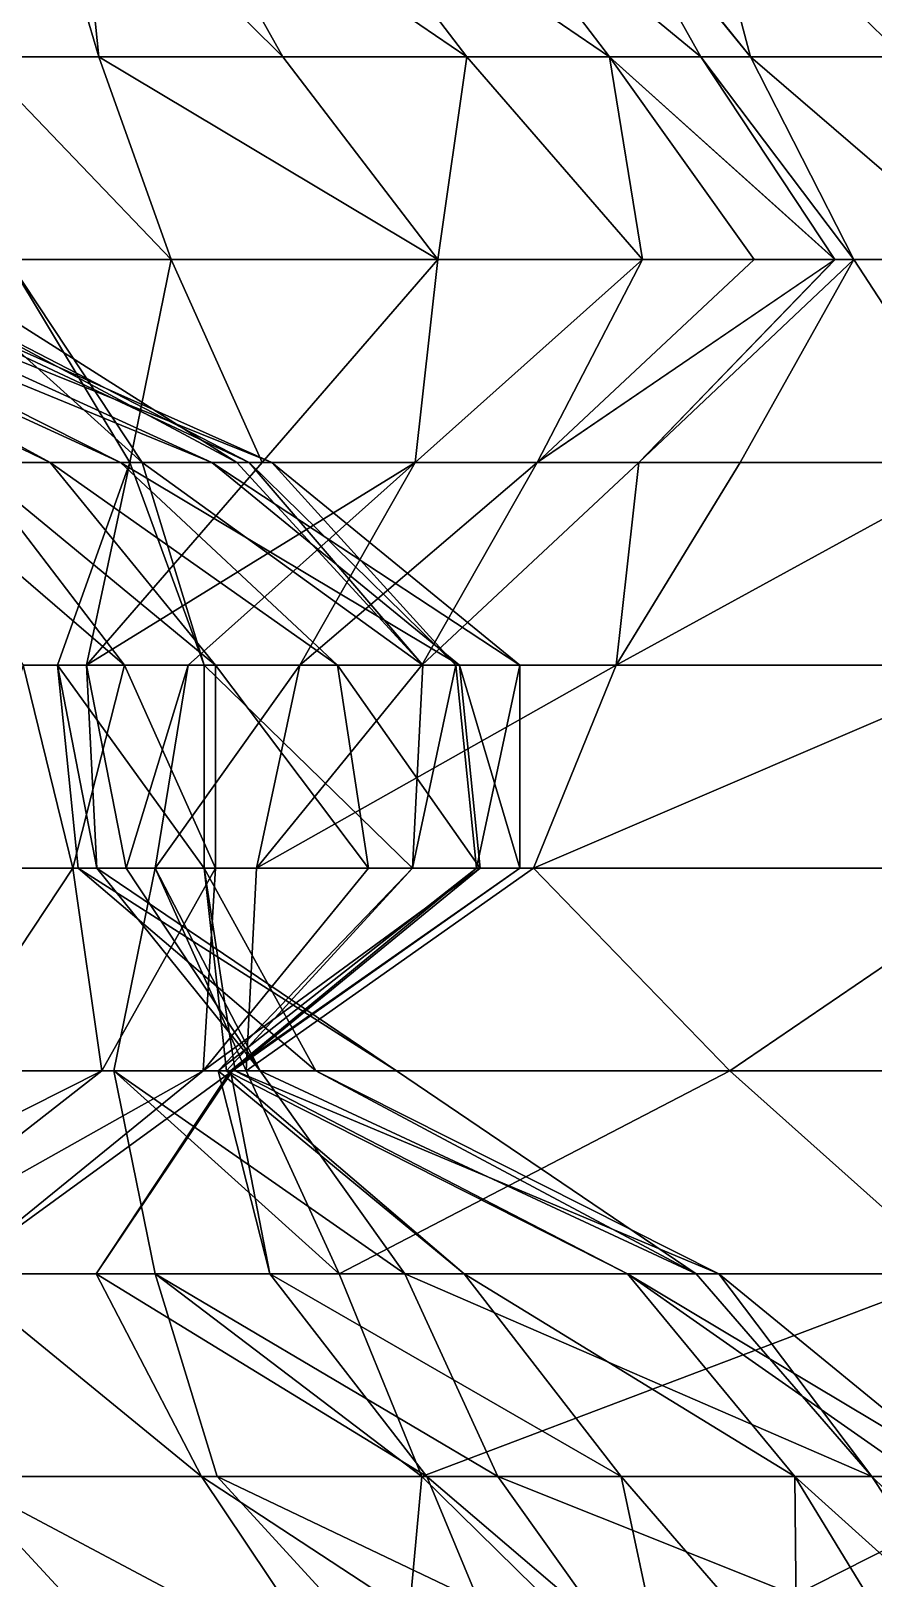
# Model space of a CAD drawing. Header units: metres. Extents: x -137 to 231, y -240 to 234.
# Drawn here: x 160.14 to 185.06, y 9 to 54.76 of the extents above; entities that cross this region are included whole.
import ezdxf

# ---------------------------------------------------------------- set-up
doc = ezdxf.new("R2010")
doc.units = ezdxf.units.M

msp = doc.modelspace()

# ---------------------------------------------------------------- linework, layer by layer
for points in [[(156.4597, 60, -579.3943), (158.54274, 54, -585.1198), (160.37666, 60, -584.06104), (160.37677, 60.0001, -584.0609)], [(160.37666, 60, -584.06104), (158.54274, 54, -585.1198), (162.15404, 54, -589.963), (162.15414, 54.0001, -589.9629)], [(160.37666, 60, -584.06104), (162.15404, 54, -589.963), (161.54274, 60, -590.316), (161.54285, 60.0001, -590.31586)], [(161.54274, 60, -590.316), (167.59929, 54, -593.74744), (164.23708, 60, -595.6886), (164.23718, 60.0001, -595.6885)], [(161.54274, 60, -590.316), (162.15404, 54, -589.963), (167.59929, 54, -593.74744), (167.5994, 54.0001, -593.7473)], [(164.23708, 60, -595.6886), (173.04454, 54, -597.53186), (168.4597, 60, -600.1789), (168.45981, 60.0001, -600.1788)], [(164.23708, 60, -595.6886), (167.59929, 54, -593.74744), (173.04454, 54, -597.53186), (173.04465, 54.0001, -597.53174)], [(168.4597, 60, -600.1789), (177.26717, 54, -602.0221), (172.68233, 60, -604.6691), (172.68243, 60.0001, -604.669)], [(168.4597, 60, -600.1789), (173.04454, 54, -597.53186), (177.26717, 54, -602.0221), (177.26727, 54.0001, -602.022)], [(172.68233, 60, -604.6691), (179.9615, 54, -607.3947), (176.59929, 60, -609.33594), (176.5994, 60.0001, -609.3358)], [(172.68233, 60, -604.6691), (177.26717, 54, -602.0221), (179.9615, 54, -607.3947), (179.96161, 54.0001, -607.3946)], [(176.59929, 60, -609.33594), (181.43324, 54, -613.47327), (176.54274, 60, -616.29675), (176.54285, 60.0001, -616.29663)], [(179.8484, 60, -621.3164), (176.54274, 60, -616.29675), (181.43324, 54, -613.47327), (181.43335, 54.0001, -613.47314)], [(176.59929, 60, -609.33594), (179.9615, 54, -607.3947), (181.43324, 54, -613.47327), (181.43335, 54.0001, -613.47314)], [(185.9615, 54, -617.787), (190.79546, 60, -621.9243), (179.8484, 60, -621.3164), (179.84851, 60.0001, -621.3163)], [(179.8484, 60, -621.3164), (181.43324, 54, -613.47327), (185.9615, 54, -617.787), (185.96161, 54.0001, -617.78687)], [(158.54274, 54, -585.1198), (164.29362, 48, -588.7278), (162.15404, 54, -589.963), (162.15414, 54.0001, -589.9629)], [(158.54274, 54, -585.1198), (159.4597, 48, -584.59045), (164.29362, 48, -588.7278), (164.29373, 48.0001, -588.72766)], [(162.15404, 54, -589.963), (172.18413, 48, -591.10034), (167.59929, 54, -593.74744), (167.5994, 54.0001, -593.7473)], [(162.15404, 54, -589.963), (164.29362, 48, -588.7278), (172.18413, 48, -591.10034), (172.18423, 48.0001, -591.1002)], [(173.04454, 54, -597.53186), (167.59929, 54, -593.74744), (172.18413, 48, -591.10034), (172.18423, 48.0001, -591.1002)], [(173.04454, 54, -597.53186), (172.18413, 48, -591.10034), (178.2407, 48, -594.53186), (178.24081, 48.0001, -594.53174)], [(177.26717, 54, -602.0221), (173.04454, 54, -597.53186), (178.2407, 48, -594.53186), (178.24081, 48.0001, -594.53174)], [(177.26717, 54, -602.0221), (183.93504, 48, -605.1006), (179.9615, 54, -607.3947), (179.96161, 54.0001, -607.3946)], [(177.26717, 54, -602.0221), (178.2407, 48, -594.53186), (181.54634, 48, -599.5515), (181.54645, 48.0001, -599.5514)], [(177.26717, 54, -602.0221), (181.54634, 48, -599.5515), (183.93504, 48, -605.1006), (183.93515, 48.0001, -605.10046)], [(179.9615, 54, -607.3947), (184.48979, 48, -611.7085), (181.43324, 54, -613.47327), (181.43335, 54.0001, -613.47314)], [(179.9615, 54, -607.3947), (183.93504, 48, -605.1006), (184.48979, 48, -611.7085), (184.4899, 48.0001, -611.7084)], [(181.43324, 54, -613.47327), (188.40675, 48, -616.37524), (185.9615, 54, -617.787), (185.96161, 54.0001, -617.78687)], [(181.43324, 54, -613.47327), (184.48979, 48, -611.7085), (188.40675, 48, -616.37524), (188.40686, 48.0001, -616.3751)], [(160.71605, 42, -542.2959), (149.71242, 48, -548.6488), (148.2407, 48, -542.5703), (148.24081, 48.0001, -542.5702)], [(160.71605, 42, -542.2959), (148.2407, 48, -542.5703), (158.32738, 42, -536.74677), (158.32748, 42.0001, -536.74664)], [(162.79906, 42, -548.0214), (150.8785, 48, -554.9038), (149.71242, 48, -548.6488), (149.71252, 48.0001, -548.6487)], [(162.79906, 42, -548.0214), (149.71242, 48, -548.6488), (160.71605, 42, -542.2959), (160.71616, 42.0001, -542.2958)], [(165.49342, 42, -553.39404), (152.3502, 48, -560.9823), (150.8785, 48, -554.9038), (150.8786, 48.0001, -554.9037)], [(165.49342, 42, -553.39404), (150.8785, 48, -554.9038), (162.79906, 42, -548.0214), (162.79916, 42.0001, -548.0213)], [(167.27077, 42, -559.2961), (153.82191, 48, -567.0608), (152.3502, 48, -560.9823), (152.35031, 48.0001, -560.9822)], [(167.27077, 42, -559.2961), (152.3502, 48, -560.9823), (165.49342, 42, -553.39404), (165.49353, 42.0001, -553.3939)], [(166.60292, 42, -566.60986), (154.98799, 48, -573.3158), (153.82191, 48, -567.0608), (153.82202, 48.0001, -567.06067)], [(166.60292, 42, -566.60986), (153.82191, 48, -567.0608), (167.27077, 42, -559.2961), (167.27087, 42.0001, -559.29596)], [(166.2407, 42, -573.7472), (156.76537, 48, -579.2178), (154.98799, 48, -573.3158), (154.9881, 48.0001, -573.3157)], [(166.2407, 42, -573.7472), (154.98799, 48, -573.3158), (166.60292, 42, -566.60986), (166.60303, 42.0001, -566.60974)], [(163.43324, 42, -582.29626), (159.4597, 48, -584.59045), (156.76537, 48, -579.2178), (156.76547, 48.0001, -579.21765)], [(163.43324, 42, -582.29626), (156.76537, 48, -579.2178), (166.2407, 42, -573.7472), (166.24081, 42.0001, -573.7471)], [(159.4597, 48, -584.59045), (163.07103, 42, -589.4336), (164.29362, 48, -588.7278), (164.29373, 48.0001, -588.72766)], [(159.4597, 48, -584.59045), (163.43324, 42, -582.29626), (163.07103, 42, -589.4336), (163.07114, 42.0001, -589.4335)], [(164.29362, 48, -588.7278), (163.07103, 42, -589.4336), (166.98799, 42, -594.10034), (166.9881, 42.0001, -594.1002)], [(164.29362, 48, -588.7278), (166.98799, 42, -594.10034), (172.18413, 48, -591.10034), (172.18423, 48.0001, -591.1002)], [(172.18413, 48, -591.10034), (166.98799, 42, -594.10034), (171.51625, 42, -598.4142), (171.51636, 42.0001, -598.41406)], [(172.18413, 48, -591.10034), (171.51625, 42, -598.4142), (178.2407, 48, -594.53186), (178.24081, 48.0001, -594.53174)], [(178.2407, 48, -594.53186), (171.51625, 42, -598.4142), (175.12758, 42, -603.2574), (175.12769, 42.0001, -603.25726)], [(178.2407, 48, -594.53186), (175.12758, 42, -603.2574), (181.54634, 48, -599.5515), (181.54645, 48.0001, -599.5514)], [(175.12758, 42, -603.2574), (178.12758, 42, -608.45355), (183.93504, 48, -605.1006), (183.93515, 48.0001, -605.10046)], [(175.12758, 42, -603.2574), (183.93504, 48, -605.1006), (181.54634, 48, -599.5515), (181.54645, 48.0001, -599.5514)], [(178.12758, 42, -608.45355), (181.12758, 42, -613.6497), (184.48979, 48, -611.7085), (184.4899, 48.0001, -611.7084)], [(178.12758, 42, -608.45355), (184.48979, 48, -611.7085), (183.93504, 48, -605.1006), (183.93515, 48.0001, -605.10046)], [(184.48979, 48, -611.7085), (181.12758, 42, -613.6497), (188.40675, 42, -616.37524), (188.40686, 42.0001, -616.3751)], [(184.48979, 48, -611.7085), (188.40675, 42, -616.37524), (188.40675, 48, -616.37524), (188.40686, 48.0001, -616.3751)], [(155.93867, 42, -531.19763), (162.91219, 36, -534.09973), (158.32738, 42, -536.74677), (158.32748, 42.0001, -536.74664)], [(155.93867, 42, -531.19763), (159.91219, 36, -528.90356), (162.91219, 36, -534.09973), (162.9123, 36.0001, -534.0996)], [(158.32738, 42, -536.74677), (165.60652, 36, -539.4723), (160.71605, 42, -542.2959), (160.71616, 42.0001, -542.2958)], [(158.32738, 42, -536.74677), (162.91219, 36, -534.09973), (165.60652, 36, -539.4723), (165.60663, 36.0001, -539.47217)], [(169.21785, 36, -544.31555), (162.79906, 42, -548.0214), (160.71605, 42, -542.2959), (160.71616, 42.0001, -542.2958)], [(169.21785, 36, -544.31555), (160.71605, 42, -542.2959), (165.60652, 36, -539.4723), (165.60663, 36.0001, -539.47217)], [(165.26717, 36, -581.2374), (160.93141, 36, -590.66895), (163.07103, 42, -589.4336), (163.07114, 42.0001, -589.4335)], [(163.07103, 42, -589.4336), (160.93141, 36, -590.66895), (161.79182, 36, -597.10034), (161.79193, 36.0001, -597.1002)], [(163.07103, 42, -589.4336), (161.79182, 36, -597.10034), (166.98799, 42, -594.10034), (166.9881, 42.0001, -594.1002)], [(161.79182, 36, -597.10034), (164.79182, 36, -602.2965), (171.51625, 42, -598.4142), (171.51636, 42.0001, -598.41406)], [(161.79182, 36, -597.10034), (171.51625, 42, -598.4142), (166.98799, 42, -594.10034), (166.9881, 42.0001, -594.1002)], [(172.82915, 36, -549.15875), (165.49342, 42, -553.39404), (162.79906, 42, -548.0214), (162.79916, 42.0001, -548.0213)], [(172.82915, 36, -549.15875), (162.79906, 42, -548.0214), (169.21785, 36, -544.31555), (169.21796, 36.0001, -544.3154)], [(165.26717, 36, -581.2374), (163.07103, 42, -589.4336), (163.43324, 42, -582.29626), (163.43335, 42.0001, -582.29614)], [(171.74251, 36, -570.57074), (165.26717, 36, -581.2374), (163.43324, 42, -582.29626), (163.43335, 42.0001, -582.29614)], [(171.74251, 36, -570.57074), (163.43324, 42, -582.29626), (166.2407, 42, -573.7472), (166.24081, 42.0001, -573.7471)], [(171.51625, 42, -598.4142), (164.79182, 36, -602.2965), (168.09749, 36, -607.31616), (168.0976, 36.0001, -607.31604)], [(174.60652, 36, -555.0608), (167.27077, 42, -559.2961), (165.49342, 42, -553.39404), (165.49353, 42.0001, -553.3939)], [(174.60652, 36, -555.0608), (165.49342, 42, -553.39404), (172.82915, 36, -549.15875), (172.82925, 36.0001, -549.1586)], [(171.74251, 36, -570.57074), (166.2407, 42, -573.7472), (166.60292, 42, -566.60986), (166.60303, 42.0001, -566.60974)], [(172.71602, 36, -563.08044), (166.60292, 42, -566.60986), (167.27077, 42, -559.2961), (167.27087, 42.0001, -559.29596)], [(171.74251, 36, -570.57074), (166.60292, 42, -566.60986), (172.71602, 36, -563.08044), (172.71613, 36.0001, -563.0803)], [(172.71602, 36, -563.08044), (167.27077, 42, -559.2961), (174.60652, 36, -555.0608), (174.60663, 36.0001, -555.06067)], [(171.51625, 42, -598.4142), (168.09749, 36, -607.31616), (175.12758, 42, -603.2574), (175.12769, 42.0001, -603.25726)], [(175.12758, 42, -603.2574), (168.09749, 36, -607.31616), (171.70879, 36, -612.1594), (171.7089, 36.0001, -612.1593)], [(175.12758, 42, -603.2574), (171.70879, 36, -612.1594), (178.12758, 42, -608.45355), (178.12769, 42.0001, -608.4534)], [(178.12758, 42, -608.45355), (171.70879, 36, -612.1594), (177.4597, 36, -615.76733), (177.45981, 36.0001, -615.7672)], [(178.12758, 42, -608.45355), (177.4597, 36, -615.76733), (181.12758, 42, -613.6497), (181.12769, 42.0001, -613.6496)], [(177.4597, 36, -615.76733), (189.01808, 36, -616.02234), (188.40675, 42, -616.37524), (188.40686, 42.0001, -616.3751)], [(177.4597, 36, -615.76733), (188.40675, 42, -616.37524), (181.12758, 42, -613.6497), (181.12769, 42.0001, -613.6496)], [(159.91219, 36, -528.90356), (158.07826, 30, -529.9624), (161.38393, 30, -534.98206), (161.38403, 30.0001, -534.98193)], [(159.91219, 36, -528.90356), (161.38393, 30, -534.98206), (162.91219, 36, -534.09973), (162.9123, 36.0001, -534.0996)], [(165.26717, 30, -581.2374), (161.54274, 30, -590.316), (160.93141, 36, -590.66895), (160.93152, 36.0001, -590.6688)], [(165.26717, 30, -581.2374), (160.93141, 36, -590.66895), (165.26717, 36, -581.2374), (165.26727, 36.0001, -581.2373)], [(160.93141, 36, -590.66895), (162.09749, 30, -596.9239), (161.79182, 36, -597.10034), (161.79193, 36.0001, -597.1002)], [(160.93141, 36, -590.66895), (161.54274, 30, -590.316), (162.09749, 30, -596.9239), (162.0976, 30.0001, -596.92377)], [(162.91219, 36, -534.09973), (161.38393, 30, -534.98206), (165.60652, 30, -539.4723), (165.60663, 30.0001, -539.47217)], [(161.79182, 36, -597.10034), (162.9579, 30, -603.35535), (164.79182, 36, -602.2965), (164.79193, 36.0001, -602.2964)], [(161.79182, 36, -597.10034), (162.09749, 30, -596.9239), (162.9579, 30, -603.35535), (162.95801, 30.0001, -603.3552)], [(162.91219, 36, -534.09973), (165.60652, 30, -539.4723), (165.60652, 36, -539.4723), (165.60663, 36.0001, -539.47217)], [(164.79182, 36, -602.2965), (162.9579, 30, -603.35535), (163.81831, 30, -609.78674), (163.81842, 30.0001, -609.7866)], [(164.79182, 36, -602.2965), (163.81831, 30, -609.78674), (168.09749, 36, -607.31616), (168.0976, 36.0001, -607.31604)], [(168.09749, 36, -607.31616), (163.81831, 30, -609.78674), (166.81831, 30, -614.9829), (166.81842, 30.0001, -614.9828)], [(171.43684, 30, -570.7472), (165.26717, 30, -581.2374), (165.26717, 36, -581.2374), (165.26727, 36.0001, -581.2373)], [(171.43684, 30, -570.7472), (165.26717, 36, -581.2374), (171.74251, 36, -570.57074), (171.74261, 36.0001, -570.5706)], [(165.60652, 36, -539.4723), (170.13481, 30, -543.78613), (169.21785, 36, -544.31555), (169.21796, 36.0001, -544.3154)], [(165.60652, 36, -539.4723), (165.60652, 30, -539.4723), (170.13481, 30, -543.78613), (170.13492, 30.0001, -543.786)], [(168.09749, 36, -607.31616), (166.81831, 30, -614.9829), (171.70879, 36, -612.1594), (171.7089, 36.0001, -612.1593)], [(166.81831, 30, -614.9829), (175.01445, 30, -617.1791), (177.4597, 36, -615.76733), (177.45981, 36.0001, -615.7672)], [(166.81831, 30, -614.9829), (177.4597, 36, -615.76733), (171.70879, 36, -612.1594), (171.7089, 36.0001, -612.1593)], [(169.21785, 36, -544.31555), (173.44048, 30, -548.8058), (172.82915, 36, -549.15875), (172.82925, 36.0001, -549.1586)], [(169.21785, 36, -544.31555), (170.13481, 30, -543.78613), (173.44048, 30, -548.8058), (173.44058, 30.0001, -548.80566)], [(172.71602, 36, -563.08044), (171.43684, 30, -570.7472), (171.74251, 36, -570.57074), (171.74261, 36.0001, -570.5706)], [(172.71602, 36, -563.08044), (173.32735, 30, -562.72754), (171.43684, 30, -570.7472), (171.43695, 30.0001, -570.7471)], [(174.60652, 36, -555.0608), (173.32735, 30, -562.72754), (172.71602, 36, -563.08044), (172.71613, 36.0001, -563.0803)], [(172.82915, 36, -549.15875), (174.60652, 30, -555.0608), (174.60652, 36, -555.0608), (174.60663, 36.0001, -555.06067)], [(172.82915, 36, -549.15875), (173.44048, 30, -548.8058), (174.60652, 30, -555.0608), (174.60663, 30.0001, -555.06067)], [(174.60652, 36, -555.0608), (174.60652, 30, -555.0608), (173.32735, 30, -562.72754), (173.32745, 30.0001, -562.7274)], [(175.01445, 30, -617.1791), (189.62938, 30, -615.6694), (189.01808, 36, -616.02234), (189.01819, 36.0001, -616.0222)], [(175.01445, 30, -617.1791), (189.01808, 36, -616.02234), (177.4597, 36, -615.76733), (177.45981, 36.0001, -615.7672)], [(158.07826, 30, -529.9624), (157.41039, 24, -537.2762), (161.38393, 30, -534.98206), (161.38403, 30.0001, -534.98193)], [(161.38393, 30, -534.98206), (157.41039, 24, -537.2762), (162.24434, 24, -541.4135), (162.24445, 24.0001, -541.4134)], [(161.38393, 30, -534.98206), (162.24434, 24, -541.4135), (165.60652, 30, -539.4723), (165.60663, 30.0001, -539.47217)], [(168.57283, 24, -586.2572), (161.54274, 30, -590.316), (165.26717, 30, -581.2374), (165.26727, 30.0001, -581.2373)], [(170.9615, 24, -591.8063), (162.09749, 30, -596.9239), (161.54274, 30, -590.316), (161.54285, 30.0001, -590.31586)], [(170.9615, 24, -591.8063), (161.54274, 30, -590.316), (168.57283, 24, -586.2572), (168.57294, 24.0001, -586.2571)], [(166.93141, 24, -601.0613), (162.9579, 30, -603.35535), (162.09749, 30, -596.9239), (162.0976, 30.0001, -596.92377)], [(166.93141, 24, -601.0613), (162.09749, 30, -596.9239), (170.9615, 24, -591.8063), (170.96161, 24.0001, -591.80615)], [(165.60652, 30, -539.4723), (162.24434, 24, -541.4135), (165.24431, 24, -546.6097), (165.24442, 24.0001, -546.60956)], [(166.93141, 24, -601.0613), (162.59569, 24, -610.4927), (163.81831, 30, -609.78674), (163.81842, 30.0001, -609.7866)], [(163.81831, 30, -609.78674), (162.59569, 24, -610.4927), (166.51265, 24, -615.1594), (166.51276, 24.0001, -615.1593)], [(166.93141, 24, -601.0613), (163.81831, 30, -609.78674), (162.9579, 30, -603.35535), (162.95801, 30.0001, -603.3552)], [(163.81831, 30, -609.78674), (166.51265, 24, -615.1594), (166.81831, 30, -614.9829), (166.81842, 30.0001, -614.9828)], [(165.60652, 30, -539.4723), (165.24431, 24, -546.6097), (170.13481, 30, -543.78613), (170.13492, 30.0001, -543.786)], [(165.24431, 24, -546.6097), (166.10472, 24, -553.04114), (173.44048, 30, -548.8058), (173.44058, 30.0001, -548.80566)], [(165.24431, 24, -546.6097), (173.44048, 30, -548.8058), (170.13481, 30, -543.78613), (170.13492, 30.0001, -543.786)], [(165.93504, 24, -573.9237), (166.18413, 24, -580.70807), (165.26717, 30, -581.2374), (165.26727, 30.0001, -581.2373)], [(165.93504, 24, -573.9237), (165.26717, 30, -581.2374), (171.43684, 30, -570.7472), (171.43695, 30.0001, -570.7471)], [(168.57283, 24, -586.2572), (165.26717, 30, -581.2374), (166.18413, 24, -580.70807), (166.18423, 24.0001, -580.70795)], [(166.04817, 24, -560.00195), (165.68596, 24, -567.1393), (173.32735, 30, -562.72754), (173.32745, 30.0001, -562.7274)], [(165.68596, 24, -567.1393), (165.93504, 24, -573.9237), (171.43684, 30, -570.7472), (171.43695, 30.0001, -570.7471)], [(165.68596, 24, -567.1393), (171.43684, 30, -570.7472), (173.32735, 30, -562.72754), (173.32745, 30.0001, -562.7274)], [(166.10472, 24, -553.04114), (166.04817, 24, -560.00195), (174.60652, 30, -555.0608), (174.60663, 30.0001, -555.06067)], [(166.04817, 24, -560.00195), (173.32735, 30, -562.72754), (174.60652, 30, -555.0608), (174.60663, 30.0001, -555.06067)], [(166.10472, 24, -553.04114), (174.60652, 30, -555.0608), (173.44048, 30, -548.8058), (173.44058, 30.0001, -548.80566)], [(166.51265, 24, -615.1594), (180.82191, 24, -613.8262), (175.01445, 30, -617.1791), (175.01456, 30.0001, -617.17896)], [(166.51265, 24, -615.1594), (175.01445, 30, -617.1791), (166.81831, 30, -614.9829), (166.81842, 30.0001, -614.9828)], [(180.82191, 24, -613.8262), (189.62938, 30, -615.6694), (175.01445, 30, -617.1791), (175.01456, 30.0001, -617.17896)], [(180.82191, 24, -613.8262), (196.65947, 24, -611.6106), (189.62938, 30, -615.6694), (189.62949, 30.0001, -615.66925)], [(157.41039, 24, -537.2762), (150.32375, 18, -548.2959), (162.24434, 24, -541.4135), (162.24445, 24.0001, -541.4134)], [(162.24434, 24, -541.4135), (150.32375, 18, -548.2959), (154.54634, 18, -552.78613), (154.54645, 18.0001, -552.786)], [(162.24434, 24, -541.4135), (154.54634, 18, -552.78613), (165.24431, 24, -546.6097), (165.24442, 24.0001, -546.60956)], [(165.24431, 24, -546.6097), (154.54634, 18, -552.78613), (157.852, 18, -557.8058), (157.85211, 18.0001, -557.80566)], [(165.24431, 24, -546.6097), (157.852, 18, -557.8058), (166.10472, 24, -553.04114), (166.10483, 24.0001, -553.041)], [(166.10472, 24, -553.04114), (157.852, 18, -557.8058), (162.07463, 18, -562.2961), (162.07474, 18.0001, -562.29596)], [(166.10472, 24, -553.04114), (162.07463, 18, -562.2961), (166.04817, 24, -560.00195), (166.04828, 24.0001, -560.00183)], [(166.04817, 24, -560.00195), (162.07463, 18, -562.2961), (167.21422, 18, -566.25696), (167.21432, 18.0001, -566.25684)], [(171.21062, 18, -598.59064), (163.81831, 18, -609.78674), (162.59569, 24, -610.4927), (162.5958, 24.0001, -610.49255)], [(171.21062, 18, -598.59064), (162.59569, 24, -610.4927), (166.93141, 24, -601.0613), (166.93152, 24.0001, -601.06116)], [(162.59569, 24, -610.4927), (169.26357, 18, -613.57117), (166.51265, 24, -615.1594), (166.51276, 24.0001, -615.1593)], [(162.59569, 24, -610.4927), (163.81831, 18, -609.78674), (169.26357, 18, -613.57117), (169.26367, 18.0001, -613.57104)], [(166.04817, 24, -560.00195), (167.21422, 18, -566.25696), (165.68596, 24, -567.1393), (165.68607, 24.0001, -567.13916)], [(172.96513, 18, -569.86487), (165.93504, 24, -573.9237), (165.68596, 24, -567.1393), (165.68607, 24.0001, -567.13916)], [(172.96513, 18, -569.86487), (165.68596, 24, -567.1393), (167.21422, 18, -566.25696), (167.21432, 18.0001, -566.25684)], [(177.79906, 18, -574.0022), (166.18413, 24, -580.70807), (165.93504, 24, -573.9237), (165.93515, 24.0001, -573.9236)], [(177.79906, 18, -574.0022), (165.93504, 24, -573.9237), (172.96513, 18, -569.86487), (172.96524, 18.0001, -569.86475)], [(180.49342, 18, -579.3748), (168.57283, 24, -586.2572), (166.18413, 24, -580.70807), (166.18423, 24.0001, -580.70795)], [(180.49342, 18, -579.3748), (166.18413, 24, -580.70807), (177.79906, 18, -574.0022), (177.79916, 18.0001, -574.0021)], [(169.26357, 18, -613.57117), (180.82191, 24, -613.8262), (166.51265, 24, -615.1594), (166.51276, 24.0001, -615.1593)], [(179.82555, 18, -586.6886), (171.21062, 18, -598.59064), (166.93141, 24, -601.0613), (166.93152, 24.0001, -601.06116)], [(179.82555, 18, -586.6886), (166.93141, 24, -601.0613), (170.9615, 24, -591.8063), (170.96161, 24.0001, -591.80615)], [(179.82555, 18, -586.6886), (170.9615, 24, -591.8063), (168.57283, 24, -586.2572), (168.57294, 24.0001, -586.2571)], [(179.82555, 18, -586.6886), (168.57283, 24, -586.2572), (180.49342, 18, -579.3748), (180.49353, 18.0001, -579.3747)], [(169.26357, 18, -613.57117), (187.54634, 18, -609.94385), (180.82191, 24, -613.8262), (180.82202, 24.0001, -613.82605)], [(187.54634, 18, -609.94385), (196.65947, 24, -611.6106), (180.82191, 24, -613.8262), (180.82202, 24.0001, -613.82605)], [(157.852, 18, -557.8058), (157.90858, 12, -550.845), (165.18776, 12, -553.57056), (165.18787, 12.0001, -553.57043)], [(162.07463, 18, -562.2961), (157.852, 18, -557.8058), (165.18776, 12, -553.57056), (165.18787, 12.0001, -553.57043)], [(162.07463, 18, -562.2961), (165.18776, 12, -553.57056), (171.8556, 12, -556.64905), (171.85571, 12.0001, -556.6489)], [(167.21422, 18, -566.25696), (162.07463, 18, -562.2961), (171.8556, 12, -556.64905), (171.85571, 12.0001, -556.6489)], [(173.9615, 12, -597.00244), (165.65224, 12, -608.72797), (163.81831, 18, -609.78674), (163.81842, 18.0001, -609.7866)], [(173.9615, 12, -597.00244), (163.81831, 18, -609.78674), (171.21062, 18, -598.59064), (171.21072, 18.0001, -598.5905)], [(163.81831, 18, -609.78674), (171.70879, 12, -612.1594), (169.26357, 18, -613.57117), (169.26367, 18.0001, -613.57104)], [(163.81831, 18, -609.78674), (165.65224, 12, -608.72797), (171.70879, 12, -612.1594), (171.7089, 12.0001, -612.1593)], [(167.21422, 18, -566.25696), (171.8556, 12, -556.64905), (177.60652, 12, -560.25696), (177.60663, 12.0001, -560.25684)], [(172.96513, 18, -569.86487), (167.21422, 18, -566.25696), (177.60652, 12, -560.25696), (177.60663, 12.0001, -560.25684)], [(171.70879, 12, -612.1594), (187.54634, 18, -609.94385), (169.26357, 18, -613.57117), (169.26367, 18.0001, -613.57104)], [(185.02168, 12, -583.6886), (173.9615, 12, -597.00244), (171.21062, 18, -598.59064), (171.21072, 18.0001, -598.5905)], [(185.02168, 12, -583.6886), (171.21062, 18, -598.59064), (179.82555, 18, -586.6886), (179.82565, 18.0001, -586.6885)], [(171.70879, 12, -612.1594), (189.68596, 12, -608.7085), (187.54634, 18, -609.94385), (187.54645, 18.0001, -609.9437)], [(172.96513, 18, -569.86487), (177.60652, 12, -560.25696), (182.74611, 12, -564.2178), (182.74622, 12.0001, -564.21765)], [(177.79906, 18, -574.0022), (172.96513, 18, -569.86487), (182.74611, 12, -564.2178), (182.74622, 12.0001, -564.21765)], [(187.82915, 12, -575.1395), (180.49342, 18, -579.3748), (177.79906, 18, -574.0022), (177.79916, 18.0001, -574.0021)], [(177.79906, 18, -574.0022), (182.74611, 12, -564.2178), (186.35744, 12, -569.06104), (186.35754, 12.0001, -569.0609)], [(187.82915, 12, -575.1395), (177.79906, 18, -574.0022), (186.35744, 12, -569.06104), (186.35754, 12.0001, -569.0609)], [(185.02168, 12, -583.6886), (179.82555, 18, -586.6886), (180.49342, 18, -579.3748), (180.49353, 18.0001, -579.3747)], [(185.02168, 12, -583.6886), (180.49342, 18, -579.3748), (187.82915, 12, -575.1395), (187.82925, 12.0001, -575.1394)], [(150.32375, 12, -548.2959), (158.93867, 6, -536.3938), (163.46696, 6, -540.70764), (163.46707, 6.0001, -540.7075)], [(157.90858, 12, -550.845), (150.32375, 12, -548.2959), (163.46696, 6, -540.70764), (163.46707, 6.0001, -540.7075)], [(157.90858, 12, -550.845), (163.46696, 6, -540.70764), (169.21785, 6, -544.31555), (169.21796, 6.0001, -544.3154)], [(165.18776, 12, -553.57056), (157.90858, 12, -550.845), (169.21785, 6, -544.31555), (169.21796, 6.0001, -544.3154)], [(165.18776, 12, -553.57056), (169.21785, 6, -544.31555), (174.35744, 6, -548.27637), (174.35754, 6.0001, -548.27625)], [(171.8556, 12, -556.64905), (165.18776, 12, -553.57056), (174.35744, 6, -548.27637), (174.35754, 6.0001, -548.27625)], [(178.2407, 6, -594.53186), (171.15404, 6, -605.5515), (165.65224, 12, -608.72797), (165.65234, 12.0001, -608.72784)], [(178.2407, 6, -594.53186), (165.65224, 12, -608.72797), (173.9615, 12, -597.00244), (173.96161, 12.0001, -597.0023)], [(171.70879, 12, -612.1594), (165.65224, 12, -608.72797), (171.15404, 6, -605.5515), (171.15414, 6.0001, -605.5514)], [(171.70879, 12, -612.1594), (171.15404, 6, -605.5515), (177.82191, 6, -608.63), (177.82202, 6.0001, -608.6299)], [(177.82191, 6, -608.63), (189.68596, 12, -608.7085), (171.70879, 12, -612.1594), (171.7089, 12.0001, -612.1593)], [(171.8556, 12, -556.64905), (174.35744, 6, -548.27637), (178.8857, 6, -552.5902), (178.8858, 6.0001, -552.5901)], [(177.60652, 12, -560.25696), (171.8556, 12, -556.64905), (178.8857, 6, -552.5902), (178.8858, 6.0001, -552.5901)], [(188.99522, 6, -581.39453), (178.2407, 6, -594.53186), (173.9615, 12, -597.00244), (173.96161, 12.0001, -597.0023)], [(188.99522, 6, -581.39453), (173.9615, 12, -597.00244), (185.02168, 12, -583.6886), (185.02179, 12.0001, -583.6885)], [(177.60652, 12, -560.25696), (178.8857, 6, -552.5902), (182.80269, 6, -557.25696), (182.8028, 6.0001, -557.25684)], [(182.74611, 12, -564.2178), (177.60652, 12, -560.25696), (182.80269, 6, -557.25696), (182.8028, 6.0001, -557.25684)], [(177.82191, 6, -608.63), (193.96513, 6, -606.2379), (189.68596, 12, -608.7085), (189.68607, 12.0001, -608.7084)], [(182.74611, 12, -564.2178), (189.41399, 6, -567.29626), (186.35744, 12, -569.06104), (186.35754, 12.0001, -569.0609)], [(182.74611, 12, -564.2178), (182.80269, 6, -557.25696), (186.41399, 6, -562.10016), (186.4141, 6.0001, -562.10004)], [(182.74611, 12, -564.2178), (186.41399, 6, -562.10016), (189.41399, 6, -567.29626), (189.4141, 6.0001, -567.29614)], [(191.19136, 6, -573.19836), (188.99522, 6, -581.39453), (185.02168, 12, -583.6886), (185.02179, 12.0001, -583.6885)], [(191.19136, 6, -573.19836), (185.02168, 12, -583.6886), (187.82915, 12, -575.1395), (187.82925, 12.0001, -575.1394)]]:
    msp.add_3dface(points)

doc.saveas('drawing.dxf')
